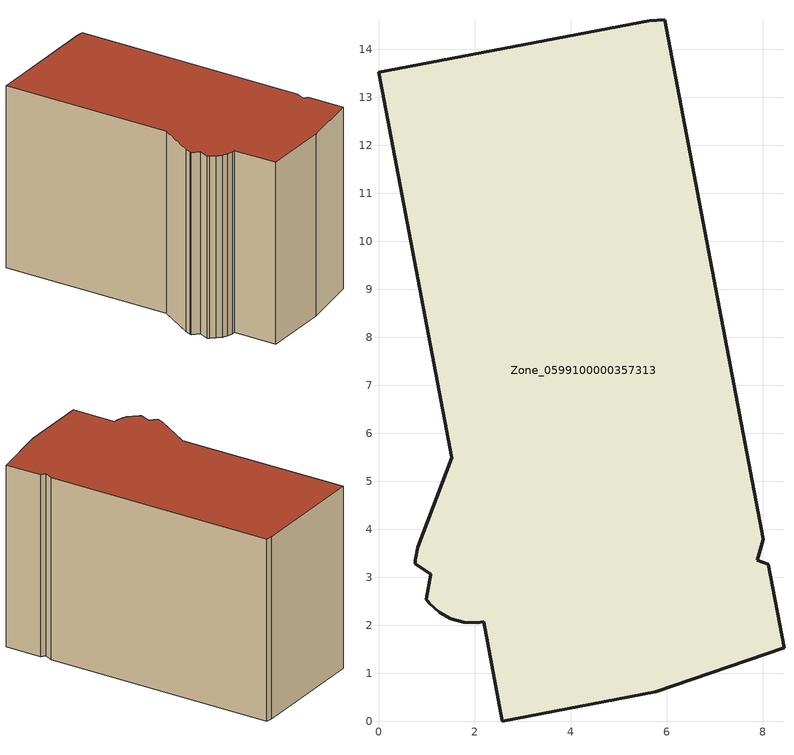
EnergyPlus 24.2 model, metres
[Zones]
Zone_0599100000357313
 floor ground (C_G): 8.12,3.27 8.45,1.53 5.78,0.61 2.58,0 2.19,2.07 2.05,2.05 1.77,2.06 1.51,2.13 1.26,2.27 1.06,2.46 0.99,2.55 1.09,3.06 0.77,3.28 0.76,3.36 0.82,3.63 1.53,5.49 0,13.52 5.64,14.59 5.96,14.61 8.02,3.79 7.89,3.35 z0
 wall outside (C_F): 1.26,2.27 1.51,2.13 1.77,2.06 2.05,2.05 2.19,2.07 2.58,0 5.78,0.61 8.45,1.53 8.12,3.27 7.89,3.35 8.02,3.79 5.96,14.61 5.64,14.59 0,13.52 1.53,5.49 0.82,3.63 0.76,3.36 0.77,3.28 1.09,3.06 0.99,2.55 1.06,2.46 1.26,2.27 z0:8.76
 roof outside (C_R): 7.89,3.35 8.02,3.79 5.96,14.61 5.64,14.59 0,13.52 1.53,5.49 0.82,3.63 0.76,3.36 0.77,3.28 1.09,3.06 0.99,2.55 1.06,2.46 1.26,2.27 1.51,2.13 1.77,2.06 2.05,2.05 2.19,2.07 2.58,0 5.78,0.61 8.45,1.53 8.12,3.27 z8.76
[BUILDING]
Pand.0599100000357313: North Axis=0; Terrain=City; Loads Convergence Tolerance Value=0.04; Temperature Convergence Tolerance Value=0.4; Solar Distribution=FullExterior; Maximum Number of Warmup Days=25; Minimum Number of Warmup Days=1
[Site:Location]
Rotterdam.The.Hague.AP_ZH_NLD Design_Conditions: Latitude=51.96; Longitude=4.45; Time Zone=1; Elevation=-4.5
[SITE:GROUNDTEMPERATURE:BUILDINGSURFACE]
18, 18, 18, 18, 18, 18, 18, 18, 18, 18, 18, 18
[MATERIAL] Thermal Absorptance=0.9; Solar Absorptance=0.7; Visible Absorptance=0.7
Name | Roughness | Thickness | Conductivity | Density | Specific Heat
G.D.1992-2005 | MediumSmooth | 0.15 | 0.06 | 540 | 1210
F.D.1992-2005 | Rough | 0.3 | 0.12 | 1920 | 840
R.D.1992-2005 | MediumRough | 0.2 | 0.08 | 1500 | 1000
[CONSTRUCTION]
C_G: G.D.1992-2005
C_F: F.D.1992-2005
C_R: R.D.1992-2005
[ZONE]
Zone_0599100000357313: Type=1; Multiplier=1; Ceiling Height=Autocalculate; Volume=Autocalculate; Floor Area=autocalculate; Part of Total Floor Area=Yes
[ZONEINFILTRATION:DESIGNFLOWRATE]
Infil_Zone_0599100000357313: Zone or ZoneList or Space or SpaceList=Zone_0599100000357313; Schedule=AlwaysOn; Design Flow Rate Calculation Method=Flow/Area; Flow Rate per Floor Area=0.0021; Constant Term Coefficient=1; Temperature Term Coefficient=0; Velocity Term Coefficient=0; Velocity Squared Term Coefficient=0
[HVACTEMPLATE:ZONE:IDEALLOADSAIRSYSTEM]
Zone_0599100000357313: Maximum Heating Supply Air Temperature=50; Minimum Cooling Supply Air Temperature=13; Maximum Heating Supply Air Humidity Ratio=0.0156; Minimum Cooling Supply Air Humidity Ratio=0.0077; Heating Limit=NoLimit; Cooling Limit=NoLimit; Dehumidification Control Type=ConstantSensibleHeatRatio; Cooling Sensible Heat Ratio=0.7; Dehumidification Setpoint=60; Humidification Control Type=None; Humidification Setpoint=30; Outdoor Air Method=None; Outdoor Air Flow Rate per Person=0.00944; Outdoor Air Flow Rate per Zone Floor Area=0; Outdoor Air Flow Rate per Zone=0; Demand Controlled Ventilation Type=None; Outdoor Air Economizer Type=NoEconomizer; Heat Recovery Type=None; Sensible Heat Recovery Effectiveness=0.7; Latent Heat Recovery Effectiveness=0.65
[ZONECONTROL:THERMOSTAT]
ThermostatControl_Zone_0599100000357313: Zone or ZoneList=Zone_0599100000357313; Control Type Schedule=DualSetpointControlType; Control 1=Thermostat_Zone_0599100000357313; Temperature Difference Between Cutout And Setpoint=0
[THERMOSTATSETPOINT:DUALSETPOINT]
Thermostat_Zone_0599100000357313: Heating Setpoint Temperature Schedule=HeatingSetpoint_Zone_0599100000357313; Cooling Setpoint Temperature Schedule=CoolingSetpoint_Zone_0599100000357313
[SCHEDULE:COMPACT]
HeatingSetpoint_Zone_0599100000357313: Through: 12/31, For: AllDays, Until: 24:00, 21
CoolingSetpoint_Zone_0599100000357313: Through: 12/31, For: AllDays, Until: 24:00, 24
DualSetpointControlType: Through: 12/31, For: AllDays, Until: 24:00, 4
AlwaysOn: Through: 12/31, For: AllDays, Until: 24:00, 1
